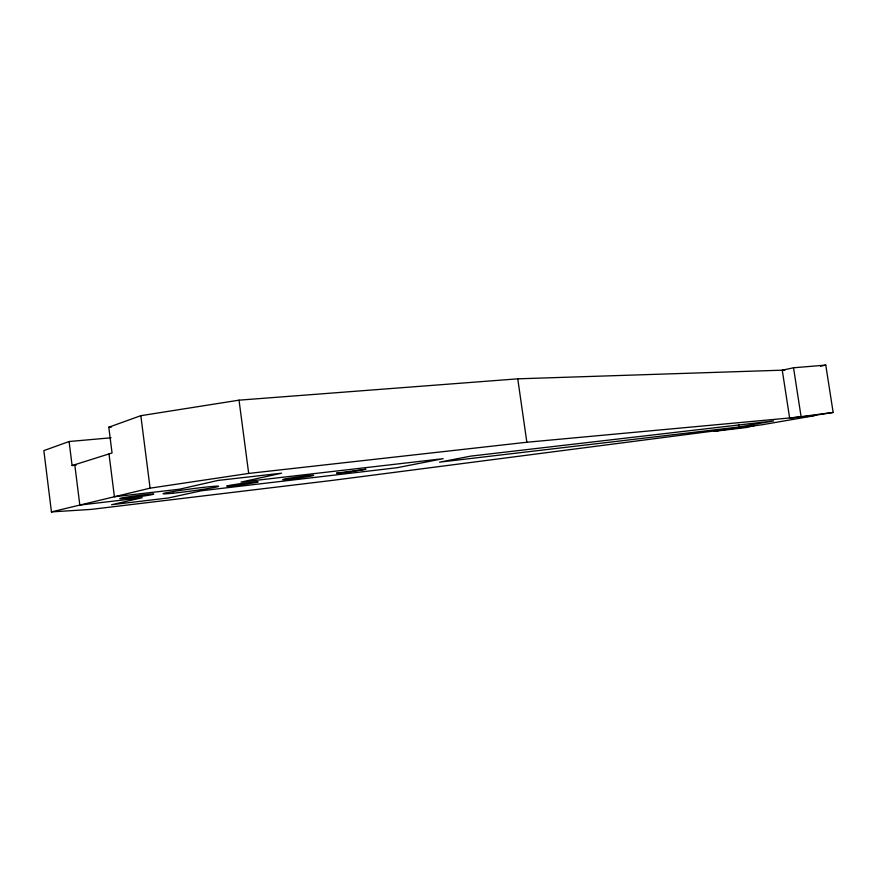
<?xml version="1.0" encoding="UTF-8"?>
<svg xmlns="http://www.w3.org/2000/svg" width="877" height="877" viewBox="0 0 877 877"><rect width="100%" height="100%" fill="white"/><g stroke="black" fill="none" stroke-linecap="round" stroke-linejoin="round"><path stroke-width="1.32" d="M111.083 437.787L69.097 441.526L43.85 450.614L51.436 511.905L91.076 509.405L332.854 480.333L762.376 424.72L814.711 415.654L526.847 442.249L248.684 473.427L150.088 488.16L51.436 511.905M69.097 441.526L72.1 465.555L112.048 452.97L108.792 427.22L140.824 415.687L239.026 400.164L517.759 378.831L784.926 370.094M793.532 367.781L782.262 370.182L789.651 418.143L833.15 412.453L825.772 365.095L793.532 367.781L801.008 416.158M820.51 366.213L825.772 365.095M724.183 429.577L714.141 431.331L745.856 427.581L754.538 425.641M738.938 427L773.646 420.938L470.839 456.106L439.53 462.157L738.938 427L738.544 424.435M806.818 416.564L833.15 412.453M72.1 465.555L76.156 465.15M108.792 427.22L111.522 426.989M517.759 378.831L526.847 442.249M239.026 400.164L248.684 473.427M140.824 415.687L150.088 488.16M109 453.935L114.416 496.744L179.577 489.202L217.902 480.453L281.627 473.196L241.011 482.087L443.17 458.682L397.106 467.715L201.348 490.769L168.625 497.928L111.576 504.724L142.271 497.719L79.818 505.075L74.775 464.711M336.713 473.152L347.402 472.341L365.939 469.261L336.713 473.152M126.748 498.18A17.091 0.647 -7.5 0 0 153.672 494.19A17.091 0.647 -7.5 0 0 130.103 496.612A17.091 0.647 -7.5 0 0 126.748 498.18M231.977 485.858A15.994 0.603 -7.7 0 0 257.893 482.021A15.994 0.603 -7.7 0 0 237.108 484.137A15.994 0.603 -7.7 0 0 231.977 485.858M287.711 479.335A15.457 0.57 -7.8 0 0 313.089 475.586A15.457 0.57 -7.8 0 0 293.707 477.537A15.457 0.57 -7.8 0 0 287.711 479.335M173.229 493.181A28.075 1.063 -7.6 0 0 218.274 486.527A28.075 1.063 -7.6 0 0 180.892 490.331A28.075 1.063 -7.6 0 0 173.229 493.181"/></g></svg>
